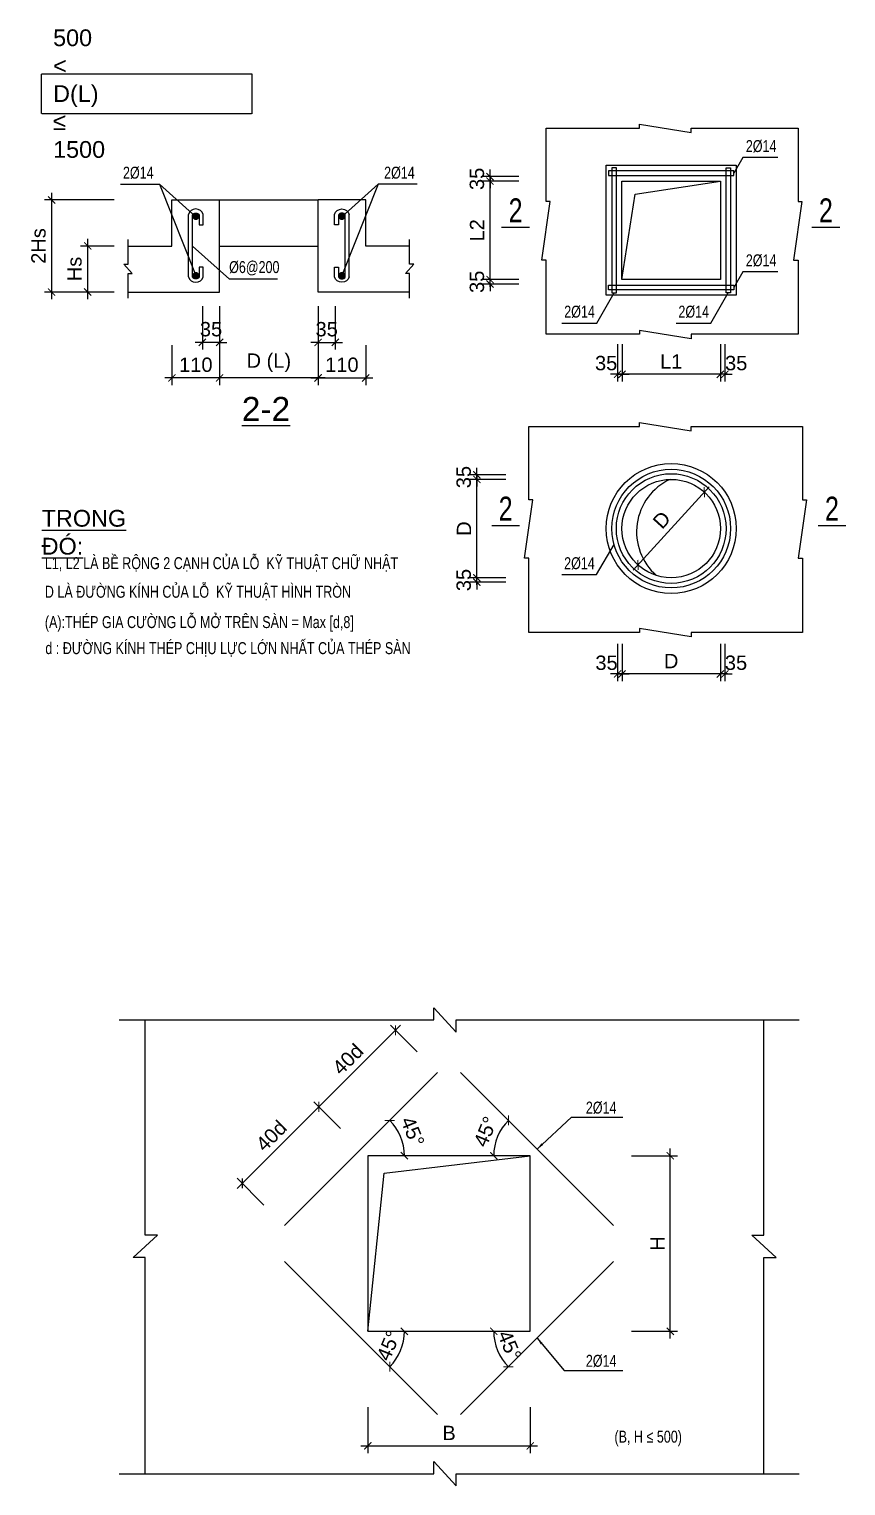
# Model space of a CAD drawing. Header units: millimetres. Extents: x -241424 to 696054, y -125618 to 93710.
# Drawn here: x 161008 to 178078, y 63269 to 93710 of the extents above; entities that cross this region are included whole.
import ezdxf
from ezdxf.enums import TextEntityAlignment as Align

# ---------------------------------------------------------------- set-up
doc = ezdxf.new("R2010")
doc.units = ezdxf.units.MM
doc.header["$LTSCALE"] = 7
doc.header["$PDMODE"] = 3
doc.linetypes.add('HIDDEN', pattern=[0.375, 0.25, -0.125])
doc.layers.get('0').update_dxf_attribs({"linetype": 'CONTINUOUS'})
doc.layers.get('Defpoints').update_dxf_attribs({"color": 6, "linetype": 'CONTINUOUS'})
for name, color, linetype in [('CDC_02_DIM', 1, 'CONTINUOUS'), ('CDC_03_BORDER', 3, 'CONTINUOUS'), ('CDC_04_HIDDEN', 8, 'HIDDEN'), ('CDC_05_STEEL', 4, 'CONTINUOUS'), ('CDC_06_TEXT', 2, 'CONTINUOUS'), ('CDC_11_NOTE', 8, 'CONTINUOUS')]:
    doc.layers.add(name, color=color, linetype=linetype)
doc.styles.add('ARIAL', font='arial.ttf')
doc.dimstyles.new('DIM1-25', dxfattribs={"dimscale": 1.2, "dimtxt": 250, "dimasz": 125, "dimexe": 125, "dimexo": 0.06, "dimgap": 100, "dimtad": 1, "dimdec": 0, "dimzin": 0, "dimdsep": 46, "dimtxsty": 'ARIAL', "dimblk": 'ARCHTICK', "dimcen": 100, "dimdle": 125, "dimclrd": 256, "dimclre": 1, "dimclrt": 2, "dimadec": 0, "dimazin": 0, "dimtfac": 1, "dimtdec": 0, "dimtix": 1, "dimtmove": 2, "dimatfit": 0, "dimfxl": 1, "dimtolj": 1, "dimtzin": 0, "dimarcsym": 0})

# ---------------------------------------------------------------- blocks, each defined once
blk = doc.blocks.new('_ArchTick')
at = {"color": 0, "linetype": 'ByBlock', "const_width": 0.15}
blk.add_lwpolyline([(-0.5, -0.5), (0.5, 0.5)], dxfattribs=at)
blk = doc.blocks.new('*D156')
at = {"layer": 'CDC_02_DIM', "color": 1, "lineweight": -2, "transparency": 16777216}
for p, q in [((164990, 87106), (164990, 86272)), ((167047, 87106), (167047, 86272))]:
    blk.add_line(p, q, dxfattribs=at)
at = {"layer": 'CDC_02_DIM', "lineweight": -2, "transparency": 16777216}
blk.add_line((167197, 86422), (164840, 86422), dxfattribs=at)
at = {"layer": 'Defpoints', "color": 0, "transparency": 16777216}
for p in [(164990, 87106), (167047, 87106), (164990, 86422)]:
    blk.add_point(p, dxfattribs=at)
at = {"layer": 'CDC_02_DIM', "lineweight": -2, "transparency": 16777216, "xscale": 150, "yscale": 150, "zscale": 150, "rotation": 180}
blk.add_blockref('_ArchTick', (164990, 86422), dxfattribs=at)
at = {"layer": 'CDC_02_DIM', "lineweight": -2, "transparency": 16777216, "xscale": 150, "yscale": 150, "zscale": 150}
blk.add_blockref('_ArchTick', (167047, 86422), dxfattribs=at)
at = {"layer": 'CDC_02_DIM', "color": 2, "transparency": 16777216, "insert": (166018, 86738), "char_height": 300, "attachment_point": 5, "style": 'ARIAL'}
blk.add_mtext('\\A1;D (L)', dxfattribs=at)
blk = doc.blocks.new('*D160')
at = {"layer": 'CDC_02_DIM', "color": 1, "lineweight": -2, "transparency": 16777216}
for p, q in [((175457, 80867), (175457, 80085)), ((175550, 80867), (175550, 80085))]:
    blk.add_line(p, q, dxfattribs=at)
at = {"layer": 'CDC_02_DIM', "lineweight": -2, "transparency": 16777216}
for p, q in [((175457, 80235), (175307, 80235)), ((175550, 80235), (175457, 80235)), ((175550, 80235), (175700, 80235))]:
    blk.add_line(p, q, dxfattribs=at)
at = {"layer": 'Defpoints', "color": 0, "transparency": 16777216}
for p in [(175457, 80867), (175550, 80867), (175457, 80235)]:
    blk.add_point(p, dxfattribs=at)
at = {"layer": 'CDC_02_DIM', "lineweight": -2, "transparency": 16777216, "xscale": 150, "yscale": 150, "zscale": 150}
blk.add_blockref('_ArchTick', (175457, 80235), dxfattribs=at)
at = {"layer": 'CDC_02_DIM', "lineweight": -2, "transparency": 16777216, "xscale": 150, "yscale": 150, "zscale": 150, "rotation": 180}
blk.add_blockref('_ArchTick', (175550, 80235), dxfattribs=at)
at = {"layer": 'CDC_02_DIM', "color": 2, "transparency": 16777216, "insert": (175782, 80468), "char_height": 300, "attachment_point": 5, "style": 'ARIAL'}
blk.add_mtext('\\A1;35', dxfattribs=at)
blk = doc.blocks.new('*D161')
at = {"layer": 'CDC_02_DIM', "color": 1, "lineweight": -2, "transparency": 16777216}
for p, q in [((173400, 87129), (173400, 86347)), ((175457, 87129), (175457, 86347))]:
    blk.add_line(p, q, dxfattribs=at)
at = {"layer": 'CDC_02_DIM', "lineweight": -2, "transparency": 16777216}
blk.add_line((175607, 86497), (173250, 86497), dxfattribs=at)
at = {"layer": 'Defpoints', "color": 0, "transparency": 16777216}
for p in [(173400, 87129), (175457, 87129), (173400, 86497)]:
    blk.add_point(p, dxfattribs=at)
at = {"layer": 'CDC_02_DIM', "lineweight": -2, "transparency": 16777216, "xscale": 150, "yscale": 150, "zscale": 150, "rotation": 180}
blk.add_blockref('_ArchTick', (173400, 86497), dxfattribs=at)
at = {"layer": 'CDC_02_DIM', "lineweight": -2, "transparency": 16777216, "xscale": 150, "yscale": 150, "zscale": 150}
blk.add_blockref('_ArchTick', (175457, 86497), dxfattribs=at)
at = {"layer": 'CDC_02_DIM', "color": 2, "transparency": 16777216, "insert": (174428, 86767), "char_height": 300, "attachment_point": 5, "style": 'ARIAL'}
blk.add_mtext('\\A1;L1', dxfattribs=at)
blk = doc.blocks.new('*D162')
at = {"layer": 'CDC_02_DIM', "color": 1, "lineweight": -2, "transparency": 16777216}
for p, q in [((173306, 87129), (173306, 86347)), ((173400, 87129), (173400, 86347))]:
    blk.add_line(p, q, dxfattribs=at)
at = {"layer": 'CDC_02_DIM', "lineweight": -2, "transparency": 16777216}
for p, q in [((173306, 86497), (173156, 86497)), ((173306, 86497), (173400, 86497)), ((173400, 86497), (173550, 86497))]:
    blk.add_line(p, q, dxfattribs=at)
at = {"layer": 'Defpoints', "color": 0, "transparency": 16777216}
for p in [(173306, 87129), (173400, 87129), (173400, 86497)]:
    blk.add_point(p, dxfattribs=at)
at = {"layer": 'CDC_02_DIM', "lineweight": -2, "transparency": 16777216, "xscale": 150, "yscale": 150, "zscale": 150}
blk.add_blockref('_ArchTick', (173306, 86497), dxfattribs=at)
at = {"layer": 'CDC_02_DIM', "lineweight": -2, "transparency": 16777216, "xscale": 150, "yscale": 150, "zscale": 150, "rotation": 180}
blk.add_blockref('_ArchTick', (173400, 86497), dxfattribs=at)
at = {"layer": 'CDC_02_DIM', "color": 2, "transparency": 16777216, "insert": (173068, 86730), "char_height": 300, "attachment_point": 5, "style": 'ARIAL'}
blk.add_mtext('\\A1;35', dxfattribs=at)
blk = doc.blocks.new('*D163')
at = {"layer": 'CDC_02_DIM', "color": 1, "lineweight": -2, "transparency": 16777216}
for p, q in [((175457, 87129), (175457, 86347)), ((175550, 87129), (175550, 86347))]:
    blk.add_line(p, q, dxfattribs=at)
at = {"layer": 'CDC_02_DIM', "lineweight": -2, "transparency": 16777216}
for p, q in [((175457, 86497), (175307, 86497)), ((175550, 86497), (175457, 86497)), ((175550, 86497), (175700, 86497))]:
    blk.add_line(p, q, dxfattribs=at)
at = {"layer": 'Defpoints', "color": 0, "transparency": 16777216}
for p in [(175457, 87129), (175550, 87129), (175457, 86497)]:
    blk.add_point(p, dxfattribs=at)
at = {"layer": 'CDC_02_DIM', "lineweight": -2, "transparency": 16777216, "xscale": 150, "yscale": 150, "zscale": 150}
blk.add_blockref('_ArchTick', (175457, 86497), dxfattribs=at)
at = {"layer": 'CDC_02_DIM', "lineweight": -2, "transparency": 16777216, "xscale": 150, "yscale": 150, "zscale": 150, "rotation": 180}
blk.add_blockref('_ArchTick', (175550, 86497), dxfattribs=at)
at = {"layer": 'CDC_02_DIM', "color": 2, "transparency": 16777216, "insert": (175786, 86730), "char_height": 300, "attachment_point": 5, "style": 'ARIAL'}
blk.add_mtext('\\A1;35', dxfattribs=at)
blk = doc.blocks.new('*D164')
at = {"layer": 'CDC_02_DIM', "color": 1, "lineweight": -2, "transparency": 16777216}
for p, q in [((173400, 80867), (173400, 80085)), ((175457, 80867), (175457, 80085))]:
    blk.add_line(p, q, dxfattribs=at)
at = {"layer": 'CDC_02_DIM', "lineweight": -2, "transparency": 16777216}
blk.add_line((175607, 80235), (173250, 80235), dxfattribs=at)
at = {"layer": 'Defpoints', "color": 0, "transparency": 16777216}
for p in [(173400, 80867), (175457, 80867), (173400, 80235)]:
    blk.add_point(p, dxfattribs=at)
at = {"layer": 'CDC_02_DIM', "lineweight": -2, "transparency": 16777216, "xscale": 150, "yscale": 150, "zscale": 150, "rotation": 180}
blk.add_blockref('_ArchTick', (173400, 80235), dxfattribs=at)
at = {"layer": 'CDC_02_DIM', "lineweight": -2, "transparency": 16777216, "xscale": 150, "yscale": 150, "zscale": 150}
blk.add_blockref('_ArchTick', (175457, 80235), dxfattribs=at)
at = {"layer": 'CDC_02_DIM', "color": 2, "transparency": 16777216, "insert": (174428, 80505), "char_height": 300, "attachment_point": 5, "style": 'ARIAL'}
blk.add_mtext('\\A1;D', dxfattribs=at)
blk = doc.blocks.new('*D165')
at = {"layer": 'CDC_02_DIM', "color": 1, "lineweight": -2, "transparency": 16777216}
for p, q in [((173306, 80867), (173306, 80085)), ((173400, 80867), (173400, 80085))]:
    blk.add_line(p, q, dxfattribs=at)
at = {"layer": 'CDC_02_DIM', "lineweight": -2, "transparency": 16777216}
for p, q in [((173306, 80235), (173156, 80235)), ((173306, 80235), (173400, 80235)), ((173400, 80235), (173550, 80235))]:
    blk.add_line(p, q, dxfattribs=at)
at = {"layer": 'Defpoints', "color": 0, "transparency": 16777216}
for p in [(173306, 80867), (173400, 80867), (173400, 80235)]:
    blk.add_point(p, dxfattribs=at)
at = {"layer": 'CDC_02_DIM', "lineweight": -2, "transparency": 16777216, "xscale": 150, "yscale": 150, "zscale": 150}
blk.add_blockref('_ArchTick', (173306, 80235), dxfattribs=at)
at = {"layer": 'CDC_02_DIM', "lineweight": -2, "transparency": 16777216, "xscale": 150, "yscale": 150, "zscale": 150, "rotation": 180}
blk.add_blockref('_ArchTick', (173400, 80235), dxfattribs=at)
at = {"layer": 'CDC_02_DIM', "color": 2, "transparency": 16777216, "insert": (173076, 80468), "char_height": 300, "attachment_point": 5, "style": 'ARIAL'}
blk.add_mtext('\\A1;35', dxfattribs=at)
blk = doc.blocks.new('*D166')
at = {"layer": 'CDC_02_DIM', "color": 1, "lineweight": -2, "transparency": 16777216}
for p, q in [((171246, 90534), (170491, 90534)), ((171246, 88477), (170491, 88477))]:
    blk.add_line(p, q, dxfattribs=at)
at = {"layer": 'CDC_02_DIM', "lineweight": -2, "transparency": 16777216}
blk.add_line((170641, 88327), (170641, 90684), dxfattribs=at)
at = {"layer": 'Defpoints', "color": 0, "transparency": 16777216}
for p in [(170641, 90534), (171246, 90534), (171246, 88477)]:
    blk.add_point(p, dxfattribs=at)
at = {"layer": 'CDC_02_DIM', "lineweight": -2, "transparency": 16777216, "xscale": 150, "yscale": 150, "zscale": 150}
for p, rotation in [((170641, 90534), 90), ((170641, 88477), 270)]:
    blk.add_blockref('_ArchTick', p, dxfattribs=dict(at, rotation=rotation))
at = {"layer": 'CDC_02_DIM', "color": 2, "transparency": 16777216, "insert": (170370, 89506), "char_height": 300, "attachment_point": 5, "rotation": 90, "style": 'ARIAL'}
blk.add_mtext('\\A1;L2', dxfattribs=at)
blk = doc.blocks.new('*D167')
at = {"layer": 'CDC_02_DIM', "lineweight": -2, "transparency": 16777216}
for p, q in [((170641, 88477), (170641, 88627)), ((170641, 88384), (170641, 88477)), ((170641, 88384), (170641, 88234))]:
    blk.add_line(p, q, dxfattribs=at)
at = {"layer": 'CDC_02_DIM', "color": 1, "lineweight": -2, "transparency": 16777216}
for p, q in [((171246, 88477), (170491, 88477)), ((171246, 88384), (170491, 88384))]:
    blk.add_line(p, q, dxfattribs=at)
at = {"layer": 'Defpoints', "color": 0, "transparency": 16777216}
for p in [(170641, 88477), (171246, 88477), (171246, 88384)]:
    blk.add_point(p, dxfattribs=at)
at = {"layer": 'CDC_02_DIM', "lineweight": -2, "transparency": 16777216, "xscale": 150, "yscale": 150, "zscale": 150}
for p, rotation in [((170641, 88477), 270), ((170641, 88384), 90)]:
    blk.add_blockref('_ArchTick', p, dxfattribs=dict(at, rotation=rotation))
at = {"layer": 'CDC_02_DIM', "color": 2, "transparency": 16777216, "insert": (170368, 88430), "char_height": 300, "attachment_point": 5, "rotation": 90, "style": 'ARIAL'}
blk.add_mtext('\\A1;35', dxfattribs=at)
blk = doc.blocks.new('*D168')
at = {"layer": 'CDC_02_DIM', "lineweight": -2, "transparency": 16777216}
for p, q in [((170641, 90628), (170641, 90778)), ((170641, 90628), (170641, 90534)), ((170641, 90534), (170641, 90384))]:
    blk.add_line(p, q, dxfattribs=at)
at = {"layer": 'CDC_02_DIM', "color": 1, "lineweight": -2, "transparency": 16777216}
for p, q in [((171246, 90628), (170491, 90628)), ((171246, 90534), (170491, 90534))]:
    blk.add_line(p, q, dxfattribs=at)
at = {"layer": 'Defpoints', "color": 0, "transparency": 16777216}
for p in [(170641, 90534), (171246, 90628), (171246, 90534)]:
    blk.add_point(p, dxfattribs=at)
at = {"layer": 'CDC_02_DIM', "lineweight": -2, "transparency": 16777216, "xscale": 150, "yscale": 150, "zscale": 150}
for p, rotation in [((170641, 90628), 270), ((170641, 90534), 90)]:
    blk.add_blockref('_ArchTick', p, dxfattribs=dict(at, rotation=rotation))
at = {"layer": 'CDC_02_DIM', "color": 2, "transparency": 16777216, "insert": (170368, 90581), "char_height": 300, "attachment_point": 5, "rotation": 90, "style": 'ARIAL'}
blk.add_mtext('\\A1;35', dxfattribs=at)
blk = doc.blocks.new('*D169')
at = {"layer": 'CDC_02_DIM', "lineweight": -2, "transparency": 16777216}
blk.add_line((170366, 82095), (170366, 84452), dxfattribs=at)
at = {"layer": 'CDC_02_DIM', "color": 1, "lineweight": -2, "transparency": 16777216}
for p, q in [((170971, 84302), (170216, 84302)), ((170971, 82245), (170216, 82245))]:
    blk.add_line(p, q, dxfattribs=at)
at = {"layer": 'Defpoints', "color": 0, "transparency": 16777216}
for p in [(170366, 84302), (170971, 84302), (170971, 82245)]:
    blk.add_point(p, dxfattribs=at)
at = {"layer": 'CDC_02_DIM', "lineweight": -2, "transparency": 16777216, "xscale": 150, "yscale": 150, "zscale": 150}
for p, rotation in [((170366, 84302), 90), ((170366, 82245), 270)]:
    blk.add_blockref('_ArchTick', p, dxfattribs=dict(at, rotation=rotation))
at = {"layer": 'CDC_02_DIM', "color": 2, "transparency": 16777216, "insert": (170096, 83273), "char_height": 300, "attachment_point": 5, "rotation": 90, "style": 'ARIAL'}
blk.add_mtext('\\A1;D', dxfattribs=at)
blk = doc.blocks.new('*D170')
at = {"layer": 'CDC_02_DIM', "color": 1, "lineweight": -2, "transparency": 16777216}
for p, q in [((170971, 82245), (170216, 82245)), ((170971, 82151), (170216, 82151))]:
    blk.add_line(p, q, dxfattribs=at)
at = {"layer": 'CDC_02_DIM', "lineweight": -2, "transparency": 16777216}
for p, q in [((170366, 82245), (170366, 82395)), ((170366, 82151), (170366, 82245)), ((170366, 82151), (170366, 82001))]:
    blk.add_line(p, q, dxfattribs=at)
at = {"layer": 'Defpoints', "color": 0, "transparency": 16777216}
for p in [(170366, 82245), (170971, 82245), (170971, 82151)]:
    blk.add_point(p, dxfattribs=at)
at = {"layer": 'CDC_02_DIM', "lineweight": -2, "transparency": 16777216, "xscale": 150, "yscale": 150, "zscale": 150}
for p, rotation in [((170366, 82245), 270), ((170366, 82151), 90)]:
    blk.add_blockref('_ArchTick', p, dxfattribs=dict(at, rotation=rotation))
at = {"layer": 'CDC_02_DIM', "color": 2, "transparency": 16777216, "insert": (170092, 82198), "char_height": 300, "attachment_point": 5, "rotation": 90, "style": 'ARIAL'}
blk.add_mtext('\\A1;35', dxfattribs=at)
blk = doc.blocks.new('*D171')
at = {"layer": 'CDC_02_DIM', "color": 1, "lineweight": -2, "transparency": 16777216}
for p, q in [((170971, 84396), (170216, 84396)), ((170971, 84302), (170216, 84302))]:
    blk.add_line(p, q, dxfattribs=at)
at = {"layer": 'CDC_02_DIM', "lineweight": -2, "transparency": 16777216}
for p, q in [((170366, 84396), (170366, 84546)), ((170366, 84396), (170366, 84302)), ((170366, 84302), (170366, 84152))]:
    blk.add_line(p, q, dxfattribs=at)
at = {"layer": 'Defpoints', "color": 0, "transparency": 16777216}
for p in [(170971, 84396), (170366, 84302), (170971, 84302)]:
    blk.add_point(p, dxfattribs=at)
at = {"layer": 'CDC_02_DIM', "lineweight": -2, "transparency": 16777216, "xscale": 150, "yscale": 150, "zscale": 150}
for p, rotation in [((170366, 84396), 270), ((170366, 84302), 90)]:
    blk.add_blockref('_ArchTick', p, dxfattribs=dict(at, rotation=rotation))
at = {"layer": 'CDC_02_DIM', "color": 2, "transparency": 16777216, "insert": (170092, 84349), "char_height": 300, "attachment_point": 5, "rotation": 90, "style": 'ARIAL'}
blk.add_mtext('\\A1;35', dxfattribs=at)
blk = doc.blocks.new('*D172')
at = {"layer": 'CDC_02_DIM', "lineweight": -2, "transparency": 16777216}
blk.add_line((175222, 84144), (173634, 82403), dxfattribs=at)
at = {"layer": 'Defpoints', "color": 0, "transparency": 16777216}
for p in [(175121, 84033), (173735, 82514)]:
    blk.add_point(p, dxfattribs=at)
at = {"layer": 'CDC_02_DIM', "lineweight": -2, "transparency": 16777216, "xscale": 150, "yscale": 150, "zscale": 150}
for p, rotation in [((175121, 84033), 47.6263549757433), ((173735, 82514), 227.6263549757433)]:
    blk.add_blockref('_ArchTick', p, dxfattribs=dict(at, rotation=rotation))
at = {"layer": 'CDC_02_DIM', "color": 2, "transparency": 16777216, "insert": (174229, 83455), "char_height": 300, "attachment_point": 5, "rotation": 47.6264, "style": 'ARIAL'}
blk.add_mtext('\\A1;D', dxfattribs=at)
blk = doc.blocks.new('*D193')
at = {"layer": 'CDC_02_DIM', "color": 1, "lineweight": -2, "transparency": 16777216}
for p, q in [((163994, 87106), (163994, 86272)), ((164990, 87106), (164990, 86272))]:
    blk.add_line(p, q, dxfattribs=at)
at = {"layer": 'CDC_02_DIM', "lineweight": -2, "transparency": 16777216}
blk.add_line((165140, 86422), (163844, 86422), dxfattribs=at)
at = {"layer": 'Defpoints', "color": 0, "transparency": 16777216}
for p in [(163994, 87106), (164990, 87106), (163994, 86422)]:
    blk.add_point(p, dxfattribs=at)
at = {"layer": 'CDC_02_DIM', "lineweight": -2, "transparency": 16777216, "xscale": 150, "yscale": 150, "zscale": 150, "rotation": 180}
blk.add_blockref('_ArchTick', (163994, 86422), dxfattribs=at)
at = {"layer": 'CDC_02_DIM', "lineweight": -2, "transparency": 16777216, "xscale": 150, "yscale": 150, "zscale": 150}
blk.add_blockref('_ArchTick', (164990, 86422), dxfattribs=at)
at = {"layer": 'CDC_02_DIM', "color": 2, "transparency": 16777216, "insert": (164492, 86695), "char_height": 300, "attachment_point": 5, "style": 'ARIAL'}
blk.add_mtext('\\A1;110', dxfattribs=at)
blk = doc.blocks.new('*D194')
at = {"layer": 'CDC_02_DIM', "color": 1, "lineweight": -2, "transparency": 16777216}
for p, q in [((167047, 87106), (167047, 86272)), ((168043, 87106), (168043, 86272))]:
    blk.add_line(p, q, dxfattribs=at)
at = {"layer": 'CDC_02_DIM', "lineweight": -2, "transparency": 16777216}
blk.add_line((166897, 86422), (168193, 86422), dxfattribs=at)
at = {"layer": 'Defpoints', "color": 0, "transparency": 16777216}
for p in [(167047, 87106), (168043, 87106), (168043, 86422)]:
    blk.add_point(p, dxfattribs=at)
at = {"layer": 'CDC_02_DIM', "lineweight": -2, "transparency": 16777216, "xscale": 150, "yscale": 150, "zscale": 150, "rotation": 180}
blk.add_blockref('_ArchTick', (167047, 86422), dxfattribs=at)
at = {"layer": 'CDC_02_DIM', "lineweight": -2, "transparency": 16777216, "xscale": 150, "yscale": 150, "zscale": 150}
blk.add_blockref('_ArchTick', (168043, 86422), dxfattribs=at)
at = {"layer": 'CDC_02_DIM', "color": 2, "transparency": 16777216, "insert": (167545, 86695), "char_height": 300, "attachment_point": 5, "style": 'ARIAL'}
blk.add_mtext('\\A1;110', dxfattribs=at)
blk = doc.blocks.new('*D195')
at = {"layer": 'CDC_02_DIM', "lineweight": -2, "transparency": 16777216}
blk.add_line((162234, 88066), (162234, 89328), dxfattribs=at)
at = {"layer": 'CDC_02_DIM', "color": 1, "lineweight": -2, "transparency": 16777216}
for p, q in [((162785, 89178), (162084, 89178)), ((162785, 88216), (162084, 88216))]:
    blk.add_line(p, q, dxfattribs=at)
at = {"layer": 'Defpoints', "color": 0, "transparency": 16777216}
for p in [(162234, 89178), (162785, 89178), (162785, 88216)]:
    blk.add_point(p, dxfattribs=at)
at = {"layer": 'CDC_02_DIM', "lineweight": -2, "transparency": 16777216, "xscale": 150, "yscale": 150, "zscale": 150}
for p, rotation in [((162234, 89178), 90), ((162234, 88216), 270)]:
    blk.add_blockref('_ArchTick', p, dxfattribs=dict(at, rotation=rotation))
at = {"layer": 'CDC_02_DIM', "color": 2, "transparency": 16777216, "insert": (161956, 88697), "char_height": 300, "attachment_point": 5, "rotation": 90, "style": 'ARIAL'}
blk.add_mtext('\\A1;Hs', dxfattribs=at)
blk = doc.blocks.new('*D196')
at = {"layer": 'CDC_02_DIM', "color": 1, "lineweight": -2, "transparency": 16777216}
for p, q in [((162785, 90141), (161328, 90141)), ((162785, 88216), (161328, 88216))]:
    blk.add_line(p, q, dxfattribs=at)
at = {"layer": 'CDC_02_DIM', "lineweight": -2, "transparency": 16777216}
blk.add_line((161478, 90291), (161478, 88066), dxfattribs=at)
at = {"layer": 'Defpoints', "color": 0, "transparency": 16777216}
for p in [(162785, 90141), (161478, 88216), (162785, 88216)]:
    blk.add_point(p, dxfattribs=at)
at = {"layer": 'CDC_02_DIM', "lineweight": -2, "transparency": 16777216, "xscale": 150, "yscale": 150, "zscale": 150}
for p, rotation in [((161478, 90141), 90), ((161478, 88216), 270)]:
    blk.add_blockref('_ArchTick', p, dxfattribs=dict(at, rotation=rotation))
at = {"layer": 'CDC_02_DIM', "color": 2, "transparency": 16777216, "insert": (161205, 89178), "char_height": 300, "attachment_point": 5, "rotation": 90, "style": 'ARIAL'}
blk.add_mtext('\\A1;2Hs', dxfattribs=at)
blk = doc.blocks.new('*D197')
at = {"layer": 'CDC_02_DIM', "color": 1, "lineweight": -2, "transparency": 16777216}
for p, q in [((167047, 87918), (167047, 87014)), ((167407, 87918), (167407, 87014))]:
    blk.add_line(p, q, dxfattribs=at)
at = {"layer": 'CDC_02_DIM', "lineweight": -2, "transparency": 16777216}
for p, q in [((167047, 87164), (166897, 87164)), ((167047, 87164), (167407, 87164)), ((167407, 87164), (167557, 87164))]:
    blk.add_line(p, q, dxfattribs=at)
at = {"layer": 'Defpoints', "color": 0, "transparency": 16777216}
for p in [(167047, 87918), (167407, 87918), (167407, 87164)]:
    blk.add_point(p, dxfattribs=at)
at = {"layer": 'CDC_02_DIM', "lineweight": -2, "transparency": 16777216, "xscale": 150, "yscale": 150, "zscale": 150}
blk.add_blockref('_ArchTick', (167047, 87164), dxfattribs=at)
at = {"layer": 'CDC_02_DIM', "lineweight": -2, "transparency": 16777216, "xscale": 150, "yscale": 150, "zscale": 150, "rotation": 180}
blk.add_blockref('_ArchTick', (167407, 87164), dxfattribs=at)
at = {"layer": 'CDC_02_DIM', "color": 2, "transparency": 16777216, "insert": (167227, 87438), "char_height": 300, "attachment_point": 5, "style": 'ARIAL'}
blk.add_mtext('\\A1;35', dxfattribs=at)
blk = doc.blocks.new('*D198')
at = {"layer": 'CDC_02_DIM', "color": 1, "lineweight": -2, "transparency": 16777216}
for p, q in [((164629, 87918), (164629, 87014)), ((164990, 87918), (164990, 87014))]:
    blk.add_line(p, q, dxfattribs=at)
at = {"layer": 'CDC_02_DIM', "lineweight": -2, "transparency": 16777216}
for p, q in [((164629, 87164), (164479, 87164)), ((164990, 87164), (164629, 87164)), ((164990, 87164), (165140, 87164))]:
    blk.add_line(p, q, dxfattribs=at)
at = {"layer": 'Defpoints', "color": 0, "transparency": 16777216}
for p in [(164629, 87918), (164990, 87918), (164629, 87164)]:
    blk.add_point(p, dxfattribs=at)
at = {"layer": 'CDC_02_DIM', "lineweight": -2, "transparency": 16777216, "xscale": 150, "yscale": 150, "zscale": 150}
blk.add_blockref('_ArchTick', (164629, 87164), dxfattribs=at)
at = {"layer": 'CDC_02_DIM', "lineweight": -2, "transparency": 16777216, "xscale": 150, "yscale": 150, "zscale": 150, "rotation": 180}
blk.add_blockref('_ArchTick', (164990, 87164), dxfattribs=at)
at = {"layer": 'CDC_02_DIM', "color": 2, "transparency": 16777216, "insert": (164810, 87438), "char_height": 300, "attachment_point": 5, "style": 'ARIAL'}
blk.add_mtext('\\A1;35', dxfattribs=at)
blk = doc.blocks.new('*D200')
at = {"layer": 'CDC_02_DIM', "color": 1, "lineweight": -2, "transparency": 16777216}
for p, q in [((173600, 70167), (174559, 70167)), ((173600, 66499), (174559, 66499))]:
    blk.add_line(p, q, dxfattribs=at)
at = {"layer": 'CDC_02_DIM', "lineweight": -2, "transparency": 16777216}
blk.add_line((174409, 66349), (174409, 70317), dxfattribs=at)
at = {"layer": 'Defpoints', "color": 0, "transparency": 16777216}
for p in [(173600, 70167), (174409, 70167), (173600, 66499)]:
    blk.add_point(p, dxfattribs=at)
at = {"layer": 'CDC_02_DIM', "lineweight": -2, "transparency": 16777216, "xscale": 150, "yscale": 150, "zscale": 150}
for p, rotation in [((174409, 70167), 90), ((174409, 66499), 270)]:
    blk.add_blockref('_ArchTick', p, dxfattribs=dict(at, rotation=rotation))
at = {"layer": 'CDC_02_DIM', "color": 2, "transparency": 16777216, "insert": (174139, 68333), "char_height": 300, "attachment_point": 5, "rotation": 90, "style": 'ARIAL'}
blk.add_mtext('\\A1;H', dxfattribs=at)
blk = doc.blocks.new('*D201')
at = {"layer": 'CDC_02_DIM', "lineweight": -2, "transparency": 16777216}
blk.add_line((167170, 71296), (165358, 69484), dxfattribs=at)
at = {"layer": 'CDC_02_DIM', "color": 1, "lineweight": -2, "transparency": 16777216}
for p, q in [((167517, 70737), (166958, 71296)), ((165917, 69137), (165358, 69696))]:
    blk.add_line(p, q, dxfattribs=at)
at = {"layer": 'Defpoints', "color": 0, "transparency": 16777216}
for p in [(167517, 70737), (165464, 69590), (165917, 69137)]:
    blk.add_point(p, dxfattribs=at)
at = {"layer": 'CDC_02_DIM', "lineweight": -2, "transparency": 16777216, "xscale": 150, "yscale": 150, "zscale": 150}
for p, rotation in [((167064, 71190), 44.99999999998329), ((165464, 69590), 224.9999999999833)]:
    blk.add_blockref('_ArchTick', p, dxfattribs=dict(at, rotation=rotation))
at = {"layer": 'CDC_02_DIM', "color": 2, "transparency": 16777216, "insert": (166071, 70583), "char_height": 300, "attachment_point": 5, "rotation": 45, "style": 'ARIAL'}
blk.add_mtext('\\A1;40d', dxfattribs=at)
blk = doc.blocks.new('*D202')
at = {"layer": 'CDC_02_DIM', "color": 1, "lineweight": -2, "transparency": 16777216}
for p, q in [((168088, 64914), (168088, 63955)), ((171482, 64914), (171482, 63955))]:
    blk.add_line(p, q, dxfattribs=at)
at = {"layer": 'CDC_02_DIM', "lineweight": -2, "transparency": 16777216}
blk.add_line((167938, 64105), (171632, 64105), dxfattribs=at)
at = {"layer": 'Defpoints', "color": 0, "transparency": 16777216}
for p in [(168088, 64914), (171482, 64914), (171482, 64105)]:
    blk.add_point(p, dxfattribs=at)
at = {"layer": 'CDC_02_DIM', "lineweight": -2, "transparency": 16777216, "xscale": 150, "yscale": 150, "zscale": 150, "rotation": 180}
blk.add_blockref('_ArchTick', (168088, 64105), dxfattribs=at)
at = {"layer": 'CDC_02_DIM', "lineweight": -2, "transparency": 16777216, "xscale": 150, "yscale": 150, "zscale": 150}
blk.add_blockref('_ArchTick', (171482, 64105), dxfattribs=at)
at = {"layer": 'CDC_02_DIM', "color": 2, "transparency": 16777216, "insert": (169785, 64375), "char_height": 300, "attachment_point": 5, "style": 'ARIAL'}
blk.add_mtext('\\A1;B', dxfattribs=at)
blk = doc.blocks.new('*D203')
at = {"layer": 'CDC_02_DIM', "lineweight": -2, "transparency": 16777216}
blk.add_line((166958, 71084), (168770, 72896), dxfattribs=at)
at = {"layer": 'CDC_02_DIM', "color": 1, "lineweight": -2, "transparency": 16777216}
for p, q in [((169117, 72337), (168558, 72896)), ((167517, 70737), (166958, 71296))]:
    blk.add_line(p, q, dxfattribs=at)
at = {"layer": 'Defpoints', "color": 0, "transparency": 16777216}
for p in [(168664, 72790), (169117, 72337), (167517, 70737)]:
    blk.add_point(p, dxfattribs=at)
at = {"layer": 'CDC_02_DIM', "lineweight": -2, "transparency": 16777216, "xscale": 150, "yscale": 150, "zscale": 150}
for p, rotation in [((168664, 72790), 45.00000000008338), ((167064, 71190), 225.0000000000834)]:
    blk.add_blockref('_ArchTick', p, dxfattribs=dict(at, rotation=rotation))
at = {"layer": 'CDC_02_DIM', "color": 2, "transparency": 16777216, "insert": (167671, 72184), "char_height": 300, "attachment_point": 5, "rotation": 45, "style": 'ARIAL'}
blk.add_mtext('\\A1;40d', dxfattribs=at)
blk = doc.blocks.new('*D204')
at = {"layer": 'CDC_02_DIM', "lineweight": -2, "transparency": 16777216}
blk.add_arc((171765, 70167), 1046, 135, 180, dxfattribs=at)
at = {"layer": 'Defpoints', "color": 0, "transparency": 16777216}
for p in [(170023, 71908), (170859, 70690), (168088, 70167), (171482, 70167), (173224, 68708)]:
    blk.add_point(p, dxfattribs=at)
at = {"layer": 'CDC_02_DIM', "lineweight": -2, "transparency": 16777216, "xscale": 150, "yscale": 150, "zscale": 150}
for p, rotation in [((171025, 70906), 44.99999999996652), ((170719, 70167), 270)]:
    blk.add_blockref('_ArchTick', p, dxfattribs=dict(at, rotation=rotation))
at = {"layer": 'CDC_02_DIM', "color": 2, "transparency": 16777216, "insert": (170546, 70671), "char_height": 300, "attachment_point": 5, "rotation": 67.5, "style": 'ARIAL'}
blk.add_mtext('\\A1;45°', dxfattribs=at)
blk = doc.blocks.new('*D205')
at = {"layer": 'CDC_02_DIM', "lineweight": -2, "transparency": 16777216}
blk.add_arc((167805, 70167), 1046, 0, 45, dxfattribs=at)
at = {"layer": 'Defpoints', "color": 0, "transparency": 16777216}
for p in [(169546, 71908), (168816, 70437), (168088, 70167), (171482, 70167), (166346, 68708)]:
    blk.add_point(p, dxfattribs=at)
at = {"layer": 'CDC_02_DIM', "lineweight": -2, "transparency": 16777216, "xscale": 150, "yscale": 150, "zscale": 150}
for p, rotation in [((168545, 70906), 135.0000000000334), ((168851, 70167), 270.0000000000001)]:
    blk.add_blockref('_ArchTick', p, dxfattribs=dict(at, rotation=rotation))
at = {"layer": 'CDC_02_DIM', "color": 2, "transparency": 16777216, "insert": (169023, 70671), "char_height": 300, "attachment_point": 5, "rotation": 292.5, "style": 'ARIAL'}
blk.add_mtext('\\A1;45°', dxfattribs=at)
blk = doc.blocks.new('*D206')
at = {"layer": 'CDC_02_DIM', "lineweight": -2, "transparency": 16777216}
blk.add_arc((171765, 66499), 1046, 180, 225, dxfattribs=at)
at = {"layer": 'Defpoints', "color": 0, "transparency": 16777216}
for p in [(173224, 67958), (168088, 66499), (171482, 66499), (170754, 66228), (170023, 64758)]:
    blk.add_point(p, dxfattribs=at)
at = {"layer": 'CDC_02_DIM', "lineweight": -2, "transparency": 16777216, "xscale": 150, "yscale": 150, "zscale": 150}
for p, rotation in [((170719, 66499), 90.0000000000001), ((171025, 65759), 315.000000000029)]:
    blk.add_blockref('_ArchTick', p, dxfattribs=dict(at, rotation=rotation))
at = {"layer": 'CDC_02_DIM', "color": 2, "transparency": 16777216, "insert": (171050, 66203), "char_height": 300, "attachment_point": 5, "rotation": 292.5, "style": 'ARIAL'}
blk.add_mtext('\\A1;45°', dxfattribs=at)
blk = doc.blocks.new('*D207')
at = {"layer": 'CDC_02_DIM', "lineweight": -2, "transparency": 16777216}
blk.add_arc((167805, 66499), 1046, 315, 360, dxfattribs=at)
at = {"layer": 'Defpoints', "color": 0, "transparency": 16777216}
for p in [(166346, 67958), (168088, 66499), (171482, 66499), (168711, 65976), (169546, 64758)]:
    blk.add_point(p, dxfattribs=at)
at = {"layer": 'CDC_02_DIM', "lineweight": -2, "transparency": 16777216, "xscale": 150, "yscale": 150, "zscale": 150}
for p, rotation in [((168851, 66499), 89.99999999999993), ((168545, 65759), 224.9999999999708)]:
    blk.add_blockref('_ArchTick', p, dxfattribs=dict(at, rotation=rotation))
at = {"layer": 'CDC_02_DIM', "color": 2, "transparency": 16777216, "insert": (168520, 66203), "char_height": 300, "attachment_point": 5, "rotation": 67.5, "style": 'ARIAL'}
blk.add_mtext('\\A1;45°', dxfattribs=at)

msp = doc.modelspace()

# ---------------------------------------------------------------- linework, layer by layer
at = {"layer": 'CDC_02_DIM'}
for p, q in [((164990, 90140.9), (167047, 90140.9)), ((164990, 89178.2), (167047, 89178.2))]:
    msp.add_line(p, q, dxfattribs=at)
msp.add_lwpolyline([(173399.5, 88477.3), (173675, 90258.8), (175456.5, 90534.3)], dxfattribs=at)
msp.add_arc((174911.2, 83203.6), 1208, 114.62422, 228.93022, dxfattribs=at)
at = {"layer": 'CDC_03_BORDER'}
for p, q in [((163993.7, 90140.9), (164990, 90140.9)), ((163993.7, 89178.2), (163993.7, 90140.9)), ((164990, 88215.5), (164990, 90140.9)), ((167047, 88215.5), (167047, 90140.9)), ((168043.3, 90140.9), (167047, 90140.9)), ((168043.3, 89178.2), (168043.3, 90140.9)), ((163079.9, 89178.2), (163993.7, 89178.2)), ((168957, 89178.2), (168043.3, 89178.2)), ((163079.9, 88215.5), (164990, 88215.5)), ((168957, 88215.5), (167047, 88215.5))]:
    msp.add_line(p, q, dxfattribs=at)
for points in [[(177078.1, 91638.8), (177078.1, 90105.1), (177160.8, 90105.1), (176986.5, 88884), (177078.1, 88884), (177078.1, 87332.8), (174844.7, 87332.8), (174844.7, 87241.2), (173766.1, 87415.5), (173766.1, 87332.8), (171812.9, 87332.8), (171812.9, 88884), (171721.3, 88884), (171895.7, 90105.1), (171812.9, 90105.1), (171812.9, 91638.8), (173766.1, 91638.8), (173766.1, 91721.6), (174844.7, 91547.3), (174844.7, 91638.8)], [(173069.5, 90864.3), (175786.5, 90864.3), (175786.5, 88147.3), (173069.5, 88147.3)], [(173399.5, 90534.3), (175456.5, 90534.3), (175456.5, 88477.3), (173399.5, 88477.3)], [(177171.8, 85406.5), (177171.8, 83872.8), (177254.6, 83872.8), (177080.2, 82651.6), (177171.8, 82651.6), (177171.8, 81100.4), (174844.7, 81100.4), (174844.7, 81008.9), (173766.1, 81183.2), (173766.1, 81100.4), (171450.7, 81100.4), (171450.7, 82651.6), (171359.1, 82651.6), (171533.4, 83872.8), (171450.7, 83872.8), (171450.7, 85406.5), (173766.1, 85406.5), (173766.1, 85489.3), (174844.7, 85314.9), (174844.7, 85406.5)], [(168087.8, 66499), (171482.1, 66499), (171482.1, 70166.6), (168087.8, 70166.6)]]:
    msp.add_lwpolyline(points, close=True, dxfattribs=at)
for points in [[(163079.9, 88087.2), (163079.9, 88600.4), (163162.7, 88600.4), (162988.4, 88799.6), (163079.9, 88799.6), (163079.9, 89316.6)], [(168957, 88087.2), (168957, 88600.4), (168874.3, 88600.4), (169048.6, 88799.6), (168957, 88799.6), (168957, 89316.6)], [(162893.4, 73004.4), (169465.3, 73004.4), (169465.3, 73259), (169934.6, 72749.8), (169934.6, 73004.4), (177100.8, 73004.4)], [(163436.6, 63523.6), (163436.6, 68041.7), (163182.1, 68041.7), (163691.2, 68511), (163436.6, 68511), (163436.6, 73004.4)], [(176365.3, 63523.6), (176365.3, 68041.7), (176619.8, 68041.7), (176110.7, 68511), (176365.3, 68511), (176365.3, 73004.4)], [(162893.4, 63523.6), (169465.3, 63523.6), (169465.3, 63778.2), (169934.6, 63269), (169934.6, 63523.6), (177100.8, 63523.6)]]:
    msp.add_lwpolyline(points, dxfattribs=at)
for radius in [1358.5, 1028.5]:
    msp.add_circle((174428, 83273.4), radius, dxfattribs=at)
at = {"layer": 'CDC_04_HIDDEN'}
msp.add_lwpolyline([(161266.8, 92773.8), (165664.4, 92773.8), (165664.4, 91938.5), (161266.8, 91938.5)], close=True, dxfattribs=at)
at = {"layer": 'CDC_05_STEEL'}
for p, q in [((166346.3, 68707.9), (169546.4, 71908.1)), ((173223.6, 68707.9), (170023.4, 71908.1)), ((166346.3, 67957.7), (169546.4, 64757.5)), ((173223.6, 67957.7), (170023.4, 64757.5))]:
    msp.add_line(p, q, dxfattribs=at)
for points in [[(175736.5, 90652.2), (175736.5, 90746.4), (173119.5, 90746.4), (173119.5, 90652.2)], [(173281.6, 90814.3), (173187.4, 90814.3), (173187.4, 88197.3), (173281.6, 88197.3)], [(175574.4, 90814.3), (175668.7, 90814.3), (175668.7, 88197.3), (175574.4, 88197.3)], [(175736.5, 88359.4), (175736.5, 88265.1), (173119.5, 88265.1), (173119.5, 88359.4)]]:
    msp.add_lwpolyline(points, close=True, dxfattribs=at)
for points in [[(164647.1, 89835.8, 0.745451), (164336.5, 89835.8)], [(164647.1, 88535.1), (164647.1, 88735.8), (164563.1, 88735.8), (164563.1, 88535.1, -0.6493704), (164420.5, 88535.1), (164420.5, 89821.2, -0.6493704), (164563.1, 89821.2), (164563.1, 89620.6), (164647.1, 89620.6), (164647.1, 89835.8)], [(167389.8, 89835.8, -0.745451), (167700.4, 89835.8)], [(167389.8, 88535.1), (167389.8, 88735.8), (167473.8, 88735.8), (167473.8, 88535.1, 0.6493704), (167616.4, 88535.1), (167616.4, 89821.2, 0.6493704), (167473.8, 89821.2), (167473.8, 89620.6), (167389.8, 89620.6), (167389.8, 89835.8)], [(164336.5, 88535.1, 0.745451), (164647.1, 88535.1)], [(167700.4, 88535.1, -0.745451), (167389.8, 88535.1)]]:
    msp.add_lwpolyline(points, format="xyb", dxfattribs=at)
for points in [[(164336.5, 88535.1), (164336.5, 89835.8)], [(167700.4, 88535.1), (167700.4, 89835.8)]]:
    msp.add_lwpolyline(points, dxfattribs=at)
at = {"layer": 'CDC_05_STEEL', "const_width": 68.3}
for points in [[(164526, 89789.5, -1), (164457.7, 89789.5, -1)], [(167511, 89789.5, 1), (167579.3, 89789.5, 1)], [(164526, 88566.9, 1), (164457.7, 88566.9, 1)], [(167511, 88566.9, -1), (167579.3, 88566.9, -1)]]:
    msp.add_lwpolyline(points, format="xyb", close=True, dxfattribs=at)
at = {"layer": 'CDC_05_STEEL'}
for radius in [1240.5, 1146.5]:
    msp.add_circle((174428, 83273.4), radius, dxfattribs=at)
at = {"layer": 'CDC_11_NOTE'}
for p, q in [((163734, 90472.9), (164491.8, 88562.9)), ((168302.9, 90472.9), (167545.1, 88562.9))]:
    msp.add_line(p, q, dxfattribs=at)
for points in [[(176653.6, 91028.8), (175926.8, 91028.8), (175736.5, 90699.3)], [(162920.6, 90472.9), (163734, 90472.9), (164491.8, 89789.5)], [(169116.3, 90472.9), (168302.9, 90472.9), (167545.1, 89789.5)], [(166198.5, 88481.7), (165195.3, 88481.7), (164420.5, 89178.2)], [(176653.6, 88641.8), (175926.8, 88641.8), (175736.5, 88312.3)], [(172144.2, 87568.9), (172871, 87568.9), (173234.5, 88197.3)], [(174531.3, 87568.9), (175258.1, 87568.9), (175621.5, 88197.3)], [(172142.6, 82312.5), (172869.4, 82312.5), (173232.9, 82940.9)], [(168087.8, 66499), (168429.8, 69800.4), (171482.1, 70166.6)]]:
    msp.add_lwpolyline(points, dxfattribs=at)

# ---------------------------------------------------------------- texts
at = {"layer": 'CDC_06_TEXT', "style": 'ARIAL', "width": 0.75}
for s, p in [('2%%C14', (176307.8, 91266.7)), ('2%%C14', (163289.4, 90710.7)), ('2%%C14', (168747.5, 90710.7)), ('2%%C14', (176307.8, 88879.7)), ('%%C6@200', (165714.4, 88719.5)), ('2%%C14', (172511.9, 87806.7)), ('2%%C14', (174898.9, 87806.7)), ('2%%C14', (172510.3, 82550.4))]:
    msp.add_text(s, height=250, dxfattribs=at).set_placement(p, align=Align.MIDDLE)
for p in [(171175.2, 89672.6), (177660.7, 89672.6), (170967.8, 83440.3), (177787.3, 83440.3)]:
    msp.add_text('%%U 2 ', height=500, dxfattribs=at).set_placement(p, align=Align.CENTER)
at = {"layer": 'CDC_06_TEXT', "style": 'ARIAL'}
msp.add_text('%%U2-2', height=500, dxfattribs=at).set_placement((165958.9, 85777.6), align=Align.MIDDLE)
at = {"layer": 'CDC_06_TEXT', "style": 'ARIAL', "width": 0.75}
for s, p in [('L1, L2 LÀ BỀ RỘNG 2 CẠNH CỦA LỖ  KỸ THUẬT CHỮ NHẬT', (161337.3, 82550.4)), ('D LÀ ĐƯỜNG KÍNH CỦA LỖ  KỸ THUẬT HÌNH TRÒN', (161337.3, 81953.1))]:
    msp.add_text(s, height=250, dxfattribs=at).set_placement(p, align=Align.MIDDLE_LEFT)
for s, p in [('(A):THÉP GIA CƯỜNG LỖ MỞ TRÊN SÀN = Max [d,8]', (161337.3, 81193.9)), ('d : ĐƯỜNG KÍNH THÉP CHỊU LỰC LỚN NHẤT CỦA THÉP SÀN', (161347.7, 80649.7)), ('2%%C14', (172643.9, 71048.6)), ('2%%C14', (172643.9, 65757.1)), ('(B, H ≤ 500)', (173242.1, 64172.1))]:
    msp.add_text(s, height=250, dxfattribs=at).set_placement(p)
at = {"layer": 'CDC_06_TEXT', "char_height": 350, "width": 0.85, "style": 'ARIAL'}
for s, insert, attachment_point in [('500 < D(L) ≤ 1500', (161509, 92360.4), 4), ('{\\LTRONG ĐÓ:}', (161270.5, 83663.3), 1)]:
    msp.add_mtext(s, dxfattribs=dict(at, insert=insert, attachment_point=attachment_point))

# ---------------------------------------------------------------- dimensions: what is measured, and where the dimension line sits
at = {"layer": 'CDC_02_DIM'}
for base, p1, p2, angle, text, picture, middle in [((170641, 90534.3), (171246.1, 90628), (171246.1, 90534.3), 90, '35', '*D168', (170367.7, 90581.2)), ((170641, 90534.3), (171246.1, 88477.3), (171246.1, 90534.3), 270, 'L2', '*D166', (170370.4, 89505.8)), ((161478.3, 88215.5), (162785.2, 90140.9), (162785.2, 88215.5), 90, '2Hs', '*D196', (161205.2, 89178.2)), ((170641, 88477.3), (171246.1, 88383.5), (171246.1, 88477.3), 270, '35', '*D167', (170367.7, 88430.4)), ((167407.5, 87164.5), (167047, 87918), (167407.5, 87918), 180, '35', '*D197', (167227.2, 87437.8)), ((168043.3, 86421.6), (167047, 87106.4), (168043.3, 87106.4), 180, '110', '*D194', (167545.1, 86694.7)), ((170365.7, 84302), (170970.9, 84395.7), (170970.9, 84302), 90, '35', '*D171', (170092.5, 84348.8)), ((170365.7, 84302), (170970.9, 82244.9), (170970.9, 84302), 270, 'D', '*D169', (170095.7, 83273.4)), ((170365.7, 82244.9), (170970.9, 82151.2), (170970.9, 82244.9), 270, '35', '*D170', (170092.5, 82198.1)), ((174408.7, 70166.6), (173599.9, 66499), (173599.9, 70166.6), 90, 'H', '*D200', (174138.7, 68332.8))]:
    dim = msp.add_linear_dim(base=base, p1=p1, p2=p2, angle=angle, text=text, dimstyle='DIM1-25', override={"dimtxsty": 'ARIAL'}, dxfattribs=at)
    dim.commit()
    dim.dimension.update_dxf_attribs({"geometry": picture, "text_midpoint": middle})
for base, p1, p2, angle, text, picture, middle in [((162233.8, 89178.2), (162785.2, 88215.5), (162785.2, 89178.2), 270, 'Hs', '*D195', (161956, 88696.8)), ((173399.5, 86496.6), (173305.8, 87129.4), (173399.5, 87129.4), 180, '35', '*D162', (173068.3, 86729.9)), ((173399.5, 80234.5), (173305.8, 80867.4), (173399.5, 80867.4), 180, '35', '*D165', (173075.9, 80467.8))]:
    dim = msp.add_linear_dim(base=base, p1=p1, p2=p2, angle=angle, text=text, dimstyle='DIM1-25', override={"dimtxsty": 'ARIAL'}, dxfattribs=at)
    dim.commit()
    dim.dimension.update_dxf_attribs({"geometry": picture, "text_midpoint": middle, "dimtype": 160})
for base, p1, p2, text, picture, middle in [((164629.5, 87164.5), (164990, 87918), (164629.5, 87918), '35', '*D198', (164809.7, 87437.8)), ((163993.7, 86421.6), (164990, 87106.4), (163993.7, 87106.4), '110', '*D193', (164491.8, 86694.7)), ((164990, 86421.6), (167047, 87106.4), (164990, 87106.4), 'D (L)', '*D156', (166018.5, 86738.2)), ((173399.5, 86496.6), (175456.5, 87129.4), (173399.5, 87129.4), 'L1', '*D161', (174428, 86767.2)), ((173399.5, 80234.5), (175456.5, 80867.4), (173399.5, 80867.4), 'D', '*D164', (174428, 80504.5)), ((171482.1, 64105.1), (168087.8, 64913.9), (171482.1, 64913.9), 'B', '*D202', (169784.9, 64375.1))]:
    dim = msp.add_linear_dim(base=base, p1=p1, p2=p2, text=text, dimstyle='DIM1-25', override={"dimtxsty": 'ARIAL'}, dxfattribs=at)
    dim.commit()
    dim.dimension.update_dxf_attribs({"geometry": picture, "text_midpoint": middle})
for base, p1, p2, picture, middle in [((175456.5, 86496.6), (175550.3, 87129.4), (175456.5, 87129.4), '*D163', (175786.3, 86729.9)), ((175456.5, 80234.5), (175550.3, 80867.4), (175456.5, 80867.4), '*D160', (175782.4, 80467.8))]:
    dim = msp.add_linear_dim(base=base, p1=p1, p2=p2, text='35', dimstyle='DIM1-25', override={"dimtxsty": 'ARIAL'}, dxfattribs=at)
    dim.commit()
    dim.dimension.update_dxf_attribs({"geometry": picture, "text_midpoint": middle, "dimtype": 160})
dim = msp.add_diameter_dim_2p(p1=(175121.2, 84033.3), p2=(173734.8, 82513.6), text='D', dimstyle='DIM1-25', override={"dimtxsty": 'ARIAL'}, dxfattribs=at)
dim.commit()
dim.dimension.update_dxf_attribs({"geometry": '*D172', "text_midpoint": (174228.6, 83455.4)})
for p2, distance, picture, middle in [((169117.3, 72337.2), 640.9, '*D203', (167670.9, 72183.5)), ((165917.2, 69137), -640.9, '*D201', (166070.8, 70583.4))]:
    dim = msp.add_aligned_dim(p1=(167517.2, 70737.1), p2=p2, distance=distance, text='40d', dimstyle='DIM1-25', override={"dimtxsty": 'ARIAL'}, dxfattribs=at)
    dim.commit()
    dim.dimension.update_dxf_attribs({"geometry": picture, "text_midpoint": middle})
for base, line1, line2, picture, middle in [((168815.6, 70437.4), ((168087.8, 70166.6), (171482.1, 70166.6)), ((166346.3, 68707.9), (169546.4, 71908.1)), '*D205', (169023.5, 70671.3)), ((170858.7, 70689.8), ((171482.1, 70166.6), (168087.8, 70166.6)), ((173223.6, 68707.9), (170023.4, 71908.1)), '*D204', (170546.4, 70671.3)), ((168711.1, 65975.8), ((168087.8, 66499), (171482.1, 66499)), ((166346.3, 67957.7), (169546.4, 64757.5)), '*D207', (168519.8, 66202.9)), ((170754.2, 66228.2), ((171482.1, 66499), (168087.8, 66499)), ((173223.6, 67957.7), (170023.4, 64757.5)), '*D206', (171050, 66202.9))]:
    dim = msp.add_angular_dim_2l(base=base, line1=line1, line2=line2, dimstyle='DIM1-25', override={"dimtxsty": 'ARIAL'}, dxfattribs=at)
    dim.commit()
    dim.dimension.update_dxf_attribs({"geometry": picture, "text_midpoint": middle})

# ---------------------------------------------------------------- leaders
at = {"layer": 'CDC_11_NOTE'}
for points in [[(171623.5, 70308), (172342.4, 70971.8), (173415.5, 70971.8)], [(171623.5, 66357.6), (172188.8, 65680.3), (173415.5, 65680.3)]]:
    msp.add_leader(points, dimstyle='DIM1-25', override={"dimtxsty": 'ARIAL'}, dxfattribs=at)

doc.saveas('drawing.dxf')
